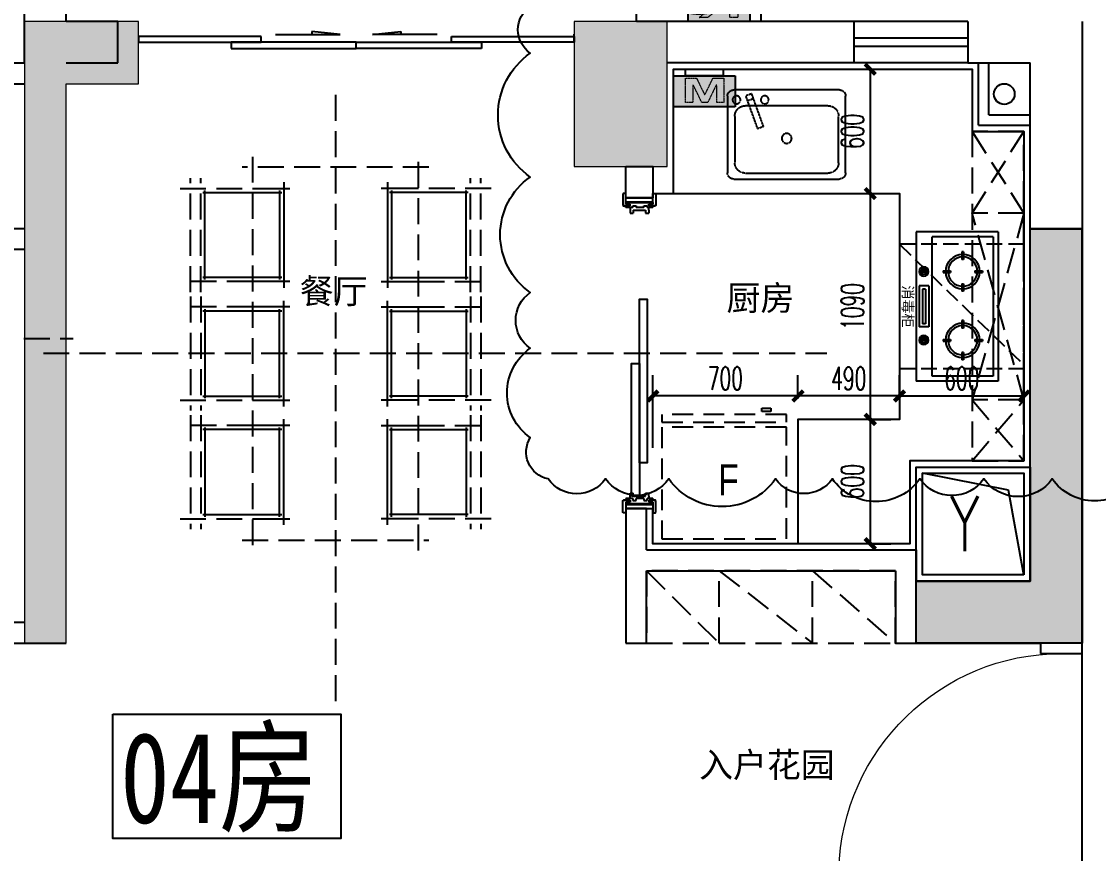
# Model space of a CAD drawing. Extents: x 184967 to 628822, y -100826 to 121332.
# Drawn here: x 339771 to 344965, y 79076 to 83091 of the extents above; entities that cross this region are included whole.
import ezdxf

# ---------------------------------------------------------------- set-up
doc = ezdxf.new("R2010")
doc.units = 0
doc.header["$MEASUREMENT"] = 0
for name, pattern in [('$3$DASH', [0.35, 0.25, -0.1]), ('__DASH', [0.35, 0.25, -0.1]), ('DASH', [0.35, 0.25, -0.1]), ('DASHED2', [0.375, 0.25, -0.125]), ('HIDDEN', [0.375, 0.25, -0.125])]:
    doc.linetypes.add(name, pattern=pattern)
for name, color, linetype in [('0-固定家具不到顶', 55, 'Continuous'), ('0-活动家具', 55, 'Continuous'), ('0-装饰完成面', 47, 'Continuous'), ('FF-活动家具', 51, 'Continuous'), ('lvtry', 9, 'Continuous'), ('P10-活动家具', 55, 'DASH'), ('P11-平面门套', 47, 'Continuous'), ('P11-平面门扇', 47, 'Continuous'), ('P13-文字说明', 52, 'Continuous'), ('PUB_TEXT', 7, 'Continuous'), ('VPIPE-废水', 31, 'TG_F'), ('WALL', 145, 'Continuous'), ('WINDOW', 141, 'Continuous'), ('机电设备', 34, 'HIDDEN'), ('栏杆', 4, 'Continuous'), ('看线', 67, 'Continuous')]:
    doc.layers.add(name, color=color, linetype=linetype)
doc.layers.add('4#6#-col-2F~31F$0$COLU', color=7, linetype='Continuous', lineweight=0)
doc.layers.add('4#6#-col-2F~31F$0$COLU_HATCH', color=251, linetype='Continuous', lineweight=0)
doc.styles.add('-宋体', font='', dxfattribs={"width": 0.7})
doc.styles.add('rmhj', font='hj.shx', dxfattribs={"width": 0.8, "bigfont": 'hzdx.shx'})
doc.styles.add('TG_LINETYPE', font='GBXWXT', dxfattribs={"width": 0.7, "height": 3, "bigfont": 'GBCBIG'})
doc.styles.add('宋体', font='romans.shx', dxfattribs={"height": 2, "bigfont": 'gbcbig.shx'})
doc.styles.add('尺寸标注', font='txt.shx', dxfattribs={"width": 0.6, "height": 110})
doc.styles.add('文字标注', font='')
doc.styles.add('文字说明', font='')
doc.styles.get('-宋体').set_extended_font_data('SimSun')
doc.styles.get('文字标注').set_extended_font_data('SimSun')
doc.styles.get('文字说明').set_extended_font_data('Microsoft YaHei')
doc.linetypes.add('TG_F', pattern='A,3,-0.34,["F",TG_LINETYPE,S=0.1,R=0,X=-0.2,Y=-0.08],0', length=3.34)
doc.dimstyles.new('1-50', dxfattribs={"dimscale": 50, "dimtxt": 110, "dimasz": 1, "dimexe": 2, "dimexo": 2, "dimgap": 0.6, "dimtad": 1, "dimdec": 0, "dimrnd": 5, "dimtxsty": '尺寸标注', "dimblk": 'ARCHTICK', "dimcen": 2.5, "dimclrd": 251, "dimclre": 251, "dimclrt": 50, "dimadec": 0, "dimazin": 0, "dimtfac": 1, "dimtdec": 0, "dimtix": 1, "dimtmove": 2, "dimatfit": 3, "dimldrblk": 'DOT', "dimfxl": 1, "dimarcsym": 0})

# ---------------------------------------------------------------- blocks, each defined once
blk = doc.blocks.new('A$C59110635')
at = {"layer": 'lvtry', "ltscale": 10000}
for p, q in [((54.9, 539), (470, 620)), ((-20, 130), (54.9, 539))]:
    blk.add_line(p, q, dxfattribs=at)
for points in [[(-50, 100), (500, 100), (500, 650), (-50, 650)], [(-20, 130), (470, 130), (470, 620), (-20, 620)]]:
    blk.add_lwpolyline(points, close=True, dxfattribs=at)
at = {"layer": 'PUB_TEXT', "style": '宋体', "width": 0.7}
blk.add_text('Y', height=265.8, dxfattribs=at).set_placement((193.9, 243.8))
blk = doc.blocks.new('$DorLib2D$00000001')
for p, q in [((0.45, 0.975), (0.5, 0.975)), ((0.45, 0), (0.45, 0.975)), ((0.5, 0), (0.5, 0.975)), ((0.5, 0), (0.45, 0))]:
    blk.add_line(p, q)
at = {"lineweight": 13}
blk.add_arc((0.475, 0), 0.975, 91.4693, 180, dxfattribs=at)
blk = doc.blocks.new('$DorLib2D$00000138')
at = {"color": 0, "linetype": 'Continuous'}
for p, q in [((-0.2875, 0), (-0.2875, 0.1538)), ((-0.2875, 0.1538), (0, 0.1538)), ((0, 0.1538), (0, 0)), ((0.2875, 0.1538), (0, 0.1538)), ((0.2875, 0), (0.2875, 0.1538)), ((-0.5, -0.1399), (-0.5, 0)), ((-0.5, 0), (-0.2187, 0)), ((0, 0), (-0.2875, 0)), ((-0.2187, 0), (-0.2187, -0.1399)), ((0, 0), (0.2875, 0)), ((0.2187, 0), (0.2187, -0.1399)), ((0.5, 0), (0.2187, 0)), ((0.5, 0), (0.5, -0.1946)), ((0.5, -0.1399), (0.5, 0)), ((-0.2187, -0.1399), (-0.5, -0.1399)), ((0.2187, -0.1399), (0.5, -0.1399)), ((-0.1857, -0.186), (-0.037, -0.186)), ((-0.037, -0.186), (-0.1019, -0.2583)), ((-0.1019, -0.2583), (-0.1019, -0.186)), ((0.1857, -0.186), (0.037, -0.186)), ((0.037, -0.186), (0.1019, -0.2583)), ((0.1019, -0.2583), (0.1019, -0.186))]:
    blk.add_line(p, q, dxfattribs=at)
blk = doc.blocks.new('*U1741')
at = {"layer": 'P11-平面门套', "ltscale": 200}
for p, q in [((27, 165), (35, 165)), ((27, 130.8), (27, 165)), ((36.6, 180), (35, 178.4)), ((35, 178.4), (35, 150)), ((35, 145), (35, 177)), ((93.4, 180), (36.6, 180)), ((44, 145), (44, 165)), ((44, 165), (95, 165)), ((52, 35), (52, 165)), ((52, 165), (52, 35)), ((55, 165), (55, 35)), ((95, 178.4), (93.4, 180)), ((95, 165), (95, 178.4)), ((0, 145), (0, 130)), ((27, 145), (0, 145)), ((15, 130), (0, 130)), ((27, 145), (15, 145)), ((15, 130), (15, 70)), ((27, 130.8), (36, 130.8)), ((27, 78.4), (27, 114.8)), ((36, 114.8), (27, 114.8)), ((35, 150), (43, 150)), ((35, 145), (44, 145)), ((36, 130.8), (36, 114.8)), ((43, 150), (44, 151)), ((0, 70), (0, 55)), ((15, 70), (0, 70)), ((15, 55), (0, 55)), ((15, 55), (15, 55)), ((15, 55), (27, 55)), ((27, 78.4), (36, 78.4)), ((27, 35), (27, 62.4)), ((36, 62.4), (27, 62.4)), ((35, 55), (35, 21.6)), ((35, 55), (44, 55)), ((36, 78.4), (36, 62.4)), ((44, 55), (44, 35)), ((27, 35), (35, 35)), ((35, 50), (43, 50)), ((35, 22), (35, 50)), ((36.6, 20), (35, 21.6)), ((93.4, 20), (36.6, 20)), ((43, 50), (44, 49)), ((44, 35), (95, 35)), ((52, 35), (44, 35)), ((95, 21.6), (93.4, 20)), ((95, 35), (95, 21.6))]:
    blk.add_line(p, q, dxfattribs=at)
at = {"layer": 'P11-平面门套'}
blk.add_line((74.9, 165), (74.9, 35), dxfattribs=at)
blk = doc.blocks.new('720X395煤气灶')
for p, q in [((360, 0), (-360, 0)), ((-360, 0), (-360, -395)), ((360, 0), (360, -395)), ((360, -395), (-360, -395))]:
    blk.add_line(p, q)
at = {"color": 251}
for p, q in [((336.2, -23.8), (-336.2, -23.8)), ((-336.2, -23.8), (-336.2, -318.2)), ((336.2, -23.8), (336.2, -318.2)), ((-159, -75.6), (-166.9, -75.6)), ((-166.9, -111.3), (-166.9, -75.6)), ((-159, -111.3), (-159, -75.6)), ((172.5, -75.6), (164.6, -75.6)), ((164.6, -111.3), (164.6, -75.6)), ((172.5, -111.3), (172.5, -75.6)), ((-159, -111.3), (-166.9, -111.3)), ((172.5, -111.3), (164.6, -111.3)), ((-221.7, -166.1), (-257.4, -166.1)), ((-257.4, -166.1), (-257.4, -174)), ((-221.7, -174), (-257.4, -174)), ((-221.7, -166.1), (-221.7, -174)), ((-68.4, -166.1), (-104.2, -166.1)), ((-104.2, -166.1), (-104.2, -174)), ((-68.4, -174), (-104.2, -174)), ((-68.4, -166.1), (-68.4, -174)), ((109.8, -166.1), (74.1, -166.1)), ((74.1, -166.1), (74.1, -174)), ((109.8, -174), (74.1, -174)), ((109.8, -174), (109.8, -166.1)), ((227.3, -166.1), (227.3, -174)), ((263, -166.1), (227.3, -166.1)), ((263, -174), (227.3, -174)), ((263, -166.1), (263, -174)), ((-166.9, -264.5), (-166.9, -228.8)), ((-159, -228.8), (-166.9, -228.8)), ((-159, -264.5), (-159, -228.8)), ((164.6, -264.5), (164.6, -228.8)), ((172.5, -228.8), (164.6, -228.8)), ((172.5, -264.5), (172.5, -228.8)), ((-159, -264.5), (-166.9, -264.5)), ((172.5, -264.5), (164.6, -264.5)), ((-336.2, -318.2), (336.2, -318.2)), ((-165.9, -335.3), (-165.9, -379.4)), ((-158, -335.3), (-158, -379.4)), ((99.6, -334.1), (-98.9, -334.1)), ((-98.9, -334.1), (-98.9, -381)), ((83.7, -350), (-83, -350)), ((-83, -350), (-83, -365.1)), ((83.7, -350), (83.7, -365.1)), ((99.6, -334.1), (99.6, -381)), ((165.1, -335.3), (165.1, -379.4)), ((173, -335.3), (173, -379.4)), ((99.6, -381), (-98.9, -381)), ((83.7, -365.1), (-83, -365.1))]:
    blk.add_line(p, q, dxfattribs=at)
for centre, radius in [((-162.9, -170.1), 82.6), ((-162.9, -170.1), 70.7), ((168.5, -170.1), 82.6), ((168.5, -170.1), 70.7), ((-161.8, -357.4), 22.4), ((169.1, -357.4), 22.4)]:
    blk.add_circle(centre, radius, dxfattribs=at)
for centre, start, end in [((-161.8, -357.4), 106.3425, 253.6575), ((-161.8, -357.4), 285.5089, 74.4911), ((169.1, -357.4), 106.3425, 253.6575), ((169.1, -357.4), 285.5089, 74.4911)]:
    blk.add_arc(centre, 14.5, start, end, dxfattribs=at)
blk = doc.blocks.new('bimgbg')
at = {"linetype": 'DASHED2', "ltscale": 400}
for p, q in [((494831.1, -275154.3), (494231.1, -275154.3)), ((494231.1, -275154.3), (494231.1, -275691.8)), ((494831.1, -275691.8), (494831.1, -275154.3)), ((494231.1, -275691.8), (494831.1, -275691.8)), ((494831.1, -275716.1), (494231.1, -275716.1)), ((494231.1, -275716.1), (494231.1, -275754.3)), ((494831.1, -275754.3), (494831.1, -275716.1)), ((494231.1, -275754.3), (494831.1, -275754.3)), ((494305.8, -275767.5), (494349.6, -275767.5)), ((494305.8, -275785), (494305.8, -275767.5)), ((494349.6, -275785), (494305.8, -275785)), ((494349.6, -275767.5), (494349.6, -275785))]:
    blk.add_line(p, q, dxfattribs=at)
blk = doc.blocks.new('A$C27C70A97')
at = {"rotation": 270}
blk.add_blockref('bimgbg', (275785, 494831.1), dxfattribs=at)
at = {"style": 'rmhj', "width": 0.8}
blk.add_text('F', height=150, rotation=90, dxfattribs=at).set_placement((422, 271.8))
blk = doc.blocks.new('cz1')
at = {"layer": '0-活动家具', "linetype": 'DASH', "ltscale": 500}
for p, q in [((281591.1, -40753.4), (281591.1, -41103.4)), ((282041.1, -41103.4), (282041.1, -40753.4)), ((282163.1, -41103.4), (282163.1, -40753.4)), ((282613.1, -40753.4), (282613.1, -41103.4)), ((282735.1, -41103.4), (282735.1, -40753.4)), ((283185.1, -40753.4), (283185.1, -41103.4)), ((282091.1, -40803.4), (281541.1, -40803.4)), ((282113.1, -40803.4), (282663.1, -40803.4)), ((282685.1, -40803.4), (283235.1, -40803.4)), ((282091.1, -40853.4), (281541.1, -40853.4)), ((282113.1, -40853.4), (282663.1, -40853.4)), ((282685.1, -40853.4), (283235.1, -40853.4)), ((281488.1, -41053.4), (281488.1, -41953.4)), ((283288.1, -41953.4), (283288.1, -41053.4)), ((283338.1, -41103.4), (281438.1, -41103.4)), ((281438.1, -41903.4), (283338.1, -41903.4)), ((281591.1, -42253.4), (281591.1, -41903.4)), ((282041.1, -41903.4), (282041.1, -42253.4)), ((282163.1, -41903.4), (282163.1, -42253.4)), ((282613.1, -42253.4), (282613.1, -41903.4)), ((282735.1, -41903.4), (282735.1, -42253.4)), ((283185.1, -42253.4), (283185.1, -41903.4)), ((282091.1, -42153.4), (281541.1, -42153.4)), ((282113.1, -42153.4), (282663.1, -42153.4)), ((282685.1, -42153.4), (283235.1, -42153.4)), ((282091.1, -42203.4), (281541.1, -42203.4)), ((282113.1, -42203.4), (282663.1, -42203.4)), ((282685.1, -42203.4), (283235.1, -42203.4))]:
    blk.add_line(p, q, dxfattribs=at)
at = {"layer": '0-活动家具', "color": 250, "ltscale": 500}
for p, q in [((282031.1, -40873.4), (281601.1, -40873.4)), ((281611.1, -40863.4), (281611.1, -41103.4)), ((282021.1, -41103.4), (282021.1, -40863.4)), ((282173.1, -40873.4), (282603.1, -40873.4)), ((282183.1, -41103.4), (282183.1, -40863.4)), ((282593.1, -40863.4), (282593.1, -41103.4)), ((282745.1, -40873.4), (283175.1, -40873.4)), ((282755.1, -41103.4), (282755.1, -40863.4)), ((283165.1, -40863.4), (283165.1, -41103.4)), ((281591.1, -41103.4), (281591.1, -41283.4)), ((281611.1, -41103.4), (281611.1, -41243.4)), ((282021.1, -41243.4), (282021.1, -41103.4)), ((282041.1, -41283.4), (282041.1, -41103.4)), ((282163.1, -41283.4), (282163.1, -41103.4)), ((282183.1, -41243.4), (282183.1, -41103.4)), ((282593.1, -41103.4), (282593.1, -41243.4)), ((282613.1, -41103.4), (282613.1, -41283.4)), ((282735.1, -41283.4), (282735.1, -41103.4)), ((282755.1, -41243.4), (282755.1, -41103.4)), ((283165.1, -41103.4), (283165.1, -41243.4)), ((283185.1, -41103.4), (283185.1, -41283.4)), ((281601.1, -41233.4), (282031.1, -41233.4)), ((282603.1, -41233.4), (282173.1, -41233.4)), ((283175.1, -41233.4), (282745.1, -41233.4)), ((281561.1, -41253.4), (282071.1, -41253.4)), ((282643.1, -41253.4), (282133.1, -41253.4)), ((283215.1, -41253.4), (282705.1, -41253.4)), ((281561.1, -41753.4), (282071.1, -41753.4)), ((281591.1, -41903.4), (281591.1, -41723.4)), ((282041.1, -41723.4), (282041.1, -41903.4)), ((282643.1, -41753.4), (282133.1, -41753.4)), ((282163.1, -41723.4), (282163.1, -41903.4)), ((282613.1, -41903.4), (282613.1, -41723.4)), ((283215.1, -41753.4), (282705.1, -41753.4)), ((282735.1, -41723.4), (282735.1, -41903.4)), ((283185.1, -41903.4), (283185.1, -41723.4)), ((281601.1, -41773.4), (282031.1, -41773.4)), ((281611.1, -41903.4), (281611.1, -41763.4)), ((282021.1, -41763.4), (282021.1, -41903.4)), ((282603.1, -41773.4), (282173.1, -41773.4)), ((282183.1, -41763.4), (282183.1, -41903.4)), ((282593.1, -41903.4), (282593.1, -41763.4)), ((283175.1, -41773.4), (282745.1, -41773.4)), ((282755.1, -41763.4), (282755.1, -41903.4)), ((283165.1, -41903.4), (283165.1, -41763.4)), ((281611.1, -42143.4), (281611.1, -41903.4)), ((282021.1, -41903.4), (282021.1, -42143.4)), ((282183.1, -41903.4), (282183.1, -42143.4)), ((282593.1, -42143.4), (282593.1, -41903.4)), ((282755.1, -41903.4), (282755.1, -42143.4)), ((283165.1, -42143.4), (283165.1, -41903.4)), ((282031.1, -42133.4), (281601.1, -42133.4)), ((282173.1, -42133.4), (282603.1, -42133.4)), ((282745.1, -42133.4), (283175.1, -42133.4))]:
    blk.add_line(p, q, dxfattribs=at)
blk = doc.blocks.new('A$C4B8B7A8A')
at = {"linetype": '$3$DASH'}
blk.add_line((56.2, 0), (56.2, 600), dxfattribs=at)
at = {"color": 250}
for p, q in [((358.3, 465.3), (217.2, 263.8)), ((352.9, 430.3), (271.6, 298.1)), ((357.3, 395.8), (222.2, 186.3))]:
    blk.add_line(p, q, dxfattribs=at)
at = {"linetype": '$3$DASH'}
for points in [[(0, 600), (600, 600), (600, 0), (0, 0)], [(73.1, 558.8), (110.3, 558.8), (110.3, 528.6), (73.1, 528.6)], [(73.1, 479.3), (110.3, 479.3), (110.3, 449.1), (73.1, 449.1)], [(73.1, 443), (110.3, 443), (110.3, 412.9), (73.1, 412.9)], [(73.1, 406.8), (110.3, 406.8), (110.3, 376.6), (73.1, 376.6)]]:
    blk.add_lwpolyline(points, close=True, dxfattribs=at)
blk.add_circle((353.4, 300), 210.6, dxfattribs=at)
at = {"color": 250}
blk.add_circle((353.4, 300), 190.6, dxfattribs=at)
blk = doc.blocks.new('_ArchTick')
at = {"color": 0, "linetype": 'ByBlock', "const_width": 0.4}
blk.add_lwpolyline([(-0.5, -0.5), (0.5, 0.5)], dxfattribs=at)
blk = doc.blocks.new('*D1751')
at = {"layer": 'Defpoints', "color": 0, "linetype": 'ByBlock', "transparency": 16777216}
for p in [(343736, 82860.6), (343736, 82260.6), (343864.5, 82260.6)]:
    blk.add_point(p, dxfattribs=at)
at = {"layer": 'WALL', "color": 251, "lineweight": -2, "transparency": 16777216}
for p, q in [((343836, 82860.6), (343964.5, 82860.6)), ((343864.5, 82860.6), (343864.5, 82260.6)), ((343836, 82260.6), (343964.5, 82260.6))]:
    blk.add_line(p, q, dxfattribs=at)
at = {"layer": 'WALL', "color": 251, "linetype": 'ByBlock', "lineweight": -2, "transparency": 16777216, "xscale": 50, "yscale": 50, "zscale": 50}
for p, rotation in [((343864.5, 82860.6), 90), ((343864.5, 82260.6), 270)]:
    blk.add_blockref('_ArchTick', p, dxfattribs=dict(at, rotation=rotation))
at = {"layer": 'WALL', "color": 50, "linetype": 'ByBlock', "transparency": 16777216, "insert": (343779.5, 82560.6), "char_height": 110, "attachment_point": 5, "rotation": 90, "style": '尺寸标注'}
blk.add_mtext('600', dxfattribs=at)
blk = doc.blocks.new('_Dot')
at = {"color": 0, "linetype": 'ByBlock', "lineweight": -2}
blk.add_line((-0.5, 0), (-1, 0), dxfattribs=at)
at = {"color": 0, "linetype": 'ByBlock', "const_width": 0.5}
blk.add_lwpolyline([(-0.25, 0, 1), (0.25, 0, 1)], format="xyb", close=True, dxfattribs=at)
blk = doc.blocks.new('*D1752')
at = {"layer": 'Defpoints', "color": 0, "linetype": 'ByBlock', "transparency": 16777216}
for p in [(343736, 82260.6), (343864.5, 81170.6), (343864.5, 81170.6)]:
    blk.add_point(p, dxfattribs=at)
at = {"layer": 'WALL', "color": 251, "lineweight": -2, "transparency": 16777216}
for p, q in [((343836, 82260.6), (343964.5, 82260.6)), ((343864.5, 82260.6), (343864.5, 81170.6)), ((343864.5, 81170.6), (343964.5, 81170.6))]:
    blk.add_line(p, q, dxfattribs=at)
at = {"layer": 'WALL', "color": 251, "linetype": 'ByBlock', "lineweight": -2, "transparency": 16777216, "xscale": 50, "yscale": 50, "zscale": 50}
for p, rotation in [((343864.5, 82260.6), 90), ((343864.5, 81170.6), 270)]:
    blk.add_blockref('_ArchTick', p, dxfattribs=dict(at, rotation=rotation))
at = {"layer": 'WALL', "color": 50, "linetype": 'ByBlock', "transparency": 16777216, "insert": (343779.5, 81715.6), "char_height": 110, "attachment_point": 5, "rotation": 90, "style": '尺寸标注'}
blk.add_mtext('1090', dxfattribs=at)
blk = doc.blocks.new('*D1753')
at = {"layer": 'Defpoints', "color": 0, "linetype": 'ByBlock', "transparency": 16777216}
for p in [(343864.5, 81170.6), (343864.5, 80570.6), (343864.5, 80570.6)]:
    blk.add_point(p, dxfattribs=at)
at = {"layer": 'WALL', "color": 251, "lineweight": -2, "transparency": 16777216}
for p, q in [((343864.5, 81170.6), (343964.5, 81170.6)), ((343864.5, 81170.6), (343864.5, 80570.6)), ((343864.5, 80570.6), (343964.5, 80570.6))]:
    blk.add_line(p, q, dxfattribs=at)
at = {"layer": 'WALL', "color": 251, "linetype": 'ByBlock', "lineweight": -2, "transparency": 16777216, "xscale": 50, "yscale": 50, "zscale": 50}
for p, rotation in [((343864.5, 81170.6), 90), ((343864.5, 80570.6), 270)]:
    blk.add_blockref('_ArchTick', p, dxfattribs=dict(at, rotation=rotation))
at = {"layer": 'WALL', "color": 50, "linetype": 'ByBlock', "transparency": 16777216, "insert": (343779.5, 80870.6), "char_height": 110, "attachment_point": 5, "rotation": 90, "style": '尺寸标注'}
blk.add_mtext('600', dxfattribs=at)
blk = doc.blocks.new('*D1772')
at = {"layer": 'Defpoints', "color": 0, "linetype": 'ByBlock', "transparency": 16777216}
for p in [(344606, 81283.8), (344606, 81180.1), (344006, 81170.6)]:
    blk.add_point(p, dxfattribs=at)
at = {"layer": 'WALL', "color": 251, "lineweight": -2, "transparency": 16777216}
for p, q in [((344006, 81270.6), (344006, 81383.8)), ((344606, 81280.1), (344606, 81383.8)), ((344006, 81283.8), (344606, 81283.8))]:
    blk.add_line(p, q, dxfattribs=at)
at = {"layer": 'WALL', "color": 251, "linetype": 'ByBlock', "lineweight": -2, "transparency": 16777216, "xscale": 50, "yscale": 50, "zscale": 50, "rotation": 180}
blk.add_blockref('_ArchTick', (344006, 81283.8), dxfattribs=at)
at = {"layer": 'WALL', "color": 251, "linetype": 'ByBlock', "lineweight": -2, "transparency": 16777216, "xscale": 50, "yscale": 50, "zscale": 50}
blk.add_blockref('_ArchTick', (344606, 81283.8), dxfattribs=at)
at = {"layer": 'WALL', "color": 50, "linetype": 'ByBlock', "transparency": 16777216, "insert": (344306, 81368.8), "char_height": 110, "attachment_point": 5, "style": '尺寸标注'}
blk.add_mtext('600', dxfattribs=at)
blk = doc.blocks.new('*D1744')
at = {"layer": 'Defpoints', "color": 0, "linetype": 'ByBlock', "transparency": 16777216}
for p in [(344336, 83183.8), (343786, 83090.6), (344336, 83090.6)]:
    blk.add_point(p, dxfattribs=at)
at = {"layer": 'WALL', "color": 251, "lineweight": -2, "transparency": 16777216}
for p, q in [((343786, 83183.8), (343786, 83283.8)), ((344336, 83183.8), (344336, 83283.8)), ((343786, 83183.8), (344336, 83183.8))]:
    blk.add_line(p, q, dxfattribs=at)
at = {"layer": 'WALL', "color": 251, "linetype": 'ByBlock', "lineweight": -2, "transparency": 16777216, "xscale": 50, "yscale": 50, "zscale": 50, "rotation": 180}
blk.add_blockref('_ArchTick', (343786, 83183.8), dxfattribs=at)
at = {"layer": 'WALL', "color": 251, "linetype": 'ByBlock', "lineweight": -2, "transparency": 16777216, "xscale": 50, "yscale": 50, "zscale": 50}
blk.add_blockref('_ArchTick', (344336, 83183.8), dxfattribs=at)
at = {"layer": 'WALL', "color": 50, "linetype": 'ByBlock', "transparency": 16777216, "insert": (344061, 83268.8), "char_height": 110, "attachment_point": 5, "style": '尺寸标注'}
blk.add_mtext('550', dxfattribs=at)
blk = doc.blocks.new('*D1745')
at = {"layer": 'Defpoints', "color": 0, "linetype": 'ByBlock', "transparency": 16777216}
for p in [(343516, 81283.8), (343516, 81170.6), (344006, 81170.6)]:
    blk.add_point(p, dxfattribs=at)
at = {"layer": 'WALL', "color": 251, "lineweight": -2, "transparency": 16777216}
for p, q in [((343516, 81270.6), (343516, 81383.8)), ((344006, 81270.6), (344006, 81383.8)), ((344006, 81283.8), (343516, 81283.8))]:
    blk.add_line(p, q, dxfattribs=at)
at = {"layer": 'WALL', "color": 251, "linetype": 'ByBlock', "lineweight": -2, "transparency": 16777216, "xscale": 50, "yscale": 50, "zscale": 50, "rotation": 180}
blk.add_blockref('_ArchTick', (343516, 81283.8), dxfattribs=at)
at = {"layer": 'WALL', "color": 251, "linetype": 'ByBlock', "lineweight": -2, "transparency": 16777216, "xscale": 50, "yscale": 50, "zscale": 50}
blk.add_blockref('_ArchTick', (344006, 81283.8), dxfattribs=at)
at = {"layer": 'WALL', "color": 50, "linetype": 'ByBlock', "transparency": 16777216, "insert": (343761, 81368.8), "char_height": 110, "attachment_point": 5, "style": '尺寸标注'}
blk.add_mtext('490', dxfattribs=at)
blk = doc.blocks.new('*D1746')
at = {"layer": 'Defpoints', "color": 0, "linetype": 'ByBlock', "transparency": 16777216}
for p in [(342816, 81283.8), (343516, 81170.6), (342816, 80655.6)]:
    blk.add_point(p, dxfattribs=at)
at = {"layer": 'WALL', "color": 251, "lineweight": -2, "transparency": 16777216}
for p, q in [((342816, 81033.8), (342816, 81383.8)), ((343516, 81270.6), (343516, 81383.8)), ((343516, 81283.8), (342816, 81283.8))]:
    blk.add_line(p, q, dxfattribs=at)
at = {"layer": 'WALL', "color": 251, "linetype": 'ByBlock', "lineweight": -2, "transparency": 16777216, "xscale": 50, "yscale": 50, "zscale": 50, "rotation": 180}
blk.add_blockref('_ArchTick', (342816, 81283.8), dxfattribs=at)
at = {"layer": 'WALL', "color": 251, "linetype": 'ByBlock', "lineweight": -2, "transparency": 16777216, "xscale": 50, "yscale": 50, "zscale": 50}
blk.add_blockref('_ArchTick', (343516, 81283.8), dxfattribs=at)
at = {"layer": 'WALL', "color": 50, "linetype": 'ByBlock', "transparency": 16777216, "insert": (343166, 81368.8), "char_height": 110, "attachment_point": 5, "style": '尺寸标注'}
blk.add_mtext('700', dxfattribs=at)
blk = doc.blocks.new('A$C10A05FC4')
h = blk.add_hatch(color=256)
h.dxf.hatch_style = 1
h.paths.add_polyline_path([(121.6, 52.7), (131.4, 54), (147, 57.4), (160.9, 62.4), (162.8, 63.2), (171.3, 68.8), (176.3, 75.6), (178, 83.6), (178, 84.3), (176.3, 92.4), (171.3, 99.2), (163.4, 105.1), (152.3, 109.6), (139.6, 112.7), (123.6, 115.2), (105.6, 116.7), (85.6, 117.1), (0, 117.1), (0, 0), (39.3, 0), (39.3, 50.7), (83.9, 50.7), (145.5, 0), (186.6, 0)])
h.paths.add_polyline_path([(105.4, 64.8), (87.3, 63.7), (39.3, 63.7), (39.3, 104.2), (77, 104.2), (94.7, 103.7), (112, 101.8), (127.1, 98.1), (136.1, 91.1), (139.3, 81.7), (133.4, 73.1), (122.2, 68.1)], flags=16)
at = {"color": 8, "lineweight": 0}
for p, q in [((85.6, 117.1), (0, 117.1)), ((0, 117.1), (0, 0)), ((39.3, 63.7), (39.3, 104.2)), ((39.3, 104.2), (77, 104.2)), ((77, 104.2), (94.7, 103.7)), ((105.6, 116.7), (85.6, 117.1)), ((123.6, 115.2), (105.6, 116.7)), ((139.6, 112.7), (123.6, 115.2)), ((152.3, 109.6), (139.6, 112.7)), ((163.4, 105.1), (152.3, 109.6)), ((171.3, 99.2), (163.4, 105.1)), ((87.3, 63.7), (39.3, 63.7)), ((105.4, 64.8), (87.3, 63.7)), ((94.7, 103.7), (112, 101.8)), ((121.2, 67.9), (105.4, 64.8)), ((112, 101.8), (124.9, 98.7)), ((123.2, 68.5), (121.2, 67.9)), ((121.6, 52.7), (131.4, 54)), ((186.6, 0), (121.6, 52.7)), ((133.4, 73.1), (123.2, 68.5)), ((124.9, 98.7), (128.3, 97.2)), ((128.3, 97.2), (136.1, 91.1)), ((131.4, 54), (147, 57.4)), ((138.2, 80.1), (133.4, 73.1)), ((136.1, 91.1), (138.6, 83.6)), ((138.6, 83.6), (138.2, 80.1)), ((147, 57.4), (160.9, 62.4)), ((160.9, 62.4), (162.8, 63.2)), ((162.8, 63.2), (171.3, 68.8)), ((176.3, 92.4), (171.3, 99.2)), ((171.3, 68.8), (176.3, 75.6)), ((178, 84.3), (176.3, 92.4)), ((176.3, 75.6), (178, 83.6)), ((178, 83.6), (178, 84.3)), ((39.3, 0), (39.3, 50.7)), ((39.3, 50.7), (83.9, 50.7)), ((83.9, 50.7), (145.5, 0)), ((0, 0), (39.3, 0)), ((145.5, 0), (186.6, 0))]:
    blk.add_line(p, q, dxfattribs=at)
blk = doc.blocks.new('*U915')
at = {"color": 167, "ltscale": 400}
blk.add_lwpolyline([(9.66, 4.83), (0, 4.83), (0, 0), (9.66, 0)], close=True, dxfattribs=at)
at = {"color": 9, "true_color": 0xc8a7c8}
blk.add_solid([(0, 0), (0, 4.83), (9.66, 0), (9.66, 4.83)], dxfattribs=at)
at = {"xscale": 0.03246852822245483, "yscale": 0.03246852822245483, "zscale": 0.03246852822245483}
blk.add_blockref('A$C10A05FC4', (1.89, 0.63), dxfattribs=at)
blk = doc.blocks.new('A$C42DA46BE')
h = blk.add_hatch(color=256)
h.dxf.hatch_style = 1
h.paths.add_polyline_path([(184.9, 117.1), (131.9, 117.1), (94.2, 39.8), (90.8, 39.8), (53.1, 117.1), (0, 117.1), (0, 0), (34.2, 0), (34.2, 83.6), (37.7, 83.6), (78.8, 0), (106.2, 0), (147.2, 83.6), (150.7, 83.6), (150.7, 0), (184.9, 0)])
at = {"color": 8, "lineweight": 0}
for p, q in [((53.1, 117.1), (0, 117.1)), ((0, 117.1), (0, 0)), ((90.8, 39.8), (53.1, 117.1)), ((131.9, 117.1), (94.2, 39.8)), ((184.9, 117.1), (131.9, 117.1)), ((184.9, 0), (184.9, 117.1)), ((34.2, 0), (34.2, 83.6)), ((34.2, 83.6), (37.7, 83.6)), ((37.7, 83.6), (78.8, 0)), ((106.2, 0), (147.2, 83.6)), ((147.2, 83.6), (150.7, 83.6)), ((150.7, 83.6), (150.7, 0)), ((0, 0), (34.2, 0)), ((78.8, 0), (106.2, 0)), ((94.2, 39.8), (90.8, 39.8)), ((150.7, 0), (184.9, 0))]:
    blk.add_line(p, q, dxfattribs=at)
blk = doc.blocks.new('*U918')
at = {"color": 167, "ltscale": 400}
for points in [[(1.89, 4.84), (7.77, 4.84), (7.77, 5.89), (1.89, 5.89)], [(9.66, 4.83), (0, 4.83), (0, 0), (9.66, 0)]]:
    blk.add_lwpolyline(points, close=True, dxfattribs=at)
at = {"color": 9, "true_color": 0xc8a7c8}
blk.add_solid([(0, 0), (0, 4.83), (9.66, 0), (9.66, 4.83)], dxfattribs=at)
at = {"xscale": 0.03246852822245483, "yscale": 0.03246852822245483, "zscale": 0.03246852822245483}
blk.add_blockref('A$C42DA46BE', (1.77, 0.64), dxfattribs=at)
blk = doc.blocks.new('sadsdgdfasds')
at = {"color": 250}
for p, q in [((1.3, 109.9), (11.5, 138.1)), ((1.3, 109.9), (158.7, 53.2)), ((11.5, 138.1), (168.8, 81.5)), ((144.6, 90.2), (134.5, 61.9)), ((168.8, 81.5), (158.7, 53.2))]:
    blk.add_line(p, q, dxfattribs=at)
blk.add_lwpolyline([(187.3, 504.4), (187.3, -5.6, -0.414214), (157.3, -35.6), (-212.7, -35.6, -0.414214), (-242.7, -5.6), (-242.7, 504.4, -0.414214), (-212.7, 534.4), (157.3, 534.4, -0.414214)], format="xyb", close=True)
blk.add_lwpolyline([(110.9, 450.3), (110.9, 50, -0.414214), (60.9, 0), (-164.1, 0, -0.414214), (-214.1, 50), (-214.1, 450.3, -0.414214), (-164.1, 500.3), (60.9, 500.3, -0.414214)], format="xyb", close=True, dxfattribs=at)
for centre, radius in [((-46.6, 250.2), 23.9), ((139.6, 144.2), 19.1), ((139.6, 7.9), 19.1)]:
    blk.add_circle(centre, radius, dxfattribs=at)

msp = doc.modelspace()

# ---------------------------------------------------------------- hatches: boundary and pattern name
at = {"layer": '4#6#-col-2F~31F$0$COLU_HATCH'}
for points in [[(340336, 83090.6), (339786, 83090.6), (339786, 80090.6), (339986, 80090.6), (339986, 82790.6), (340336, 82790.6)], [(342436, 83090.6), (342436, 82790.6), (342436, 82390.6), (342886, 82390.6), (342886, 83090.6)], [(344886, 82090.6), (344886, 80090.6), (344086, 80090.6), (344086, 80390.6), (344636, 80390.6), (344636, 82090.6)]]:
    msp.add_hatch(color=252, dxfattribs=at).paths.add_polyline_path(points)

# ---------------------------------------------------------------- linework, layer by layer
at = {"color": 1, "linetype": 'ByBlock'}
msp.add_lwpolyline([(340211.9, 79748.5), (341311.9, 79748.5), (341311.9, 79148.5), (340211.9, 79148.5)], close=True, dxfattribs=at)
at = {"layer": '0-固定家具不到顶', "linetype": 'DASH', "ltscale": 500}
for p, q in [((344356, 82165.6), (344606, 82560.6)), ((344356, 82560.6), (344606, 82165.6)), ((344606, 82165.6), (344356, 82165.6)), ((344606, 81265.6), (344356, 82165.6)), ((344606, 82165.6), (344356, 81265.6)), ((344606, 81265.6), (344356, 81265.6)), ((344356, 81265.6), (344606, 80970.6)), ((344356, 80970.6), (344606, 81265.6)), ((342786, 80440.6), (343136, 80090.6)), ((343136, 80090.6), (343136, 80440.6)), ((343136, 80440.6), (343586, 80090.6)), ((343586, 80090.6), (343586, 80440.6)), ((343586, 80440.6), (343986, 80090.6))]:
    msp.add_line(p, q, dxfattribs=at)
for points in [[(344356, 80970.6), (344606, 80970.6), (344606, 82560.6), (344356, 82560.6)], [(342786, 80090.6), (343986, 80090.6), (343986, 80440.6), (342786, 80440.6)]]:
    msp.add_lwpolyline(points, close=True, dxfattribs=at)
at = {"layer": '0-装饰完成面'}
for points in [[(342829.5, 82260.6), (342916, 82260.6), (342916, 82860.6), (344356, 82860.6), (344356, 82560.6)], [(344356, 82560.6), (344606, 82560.6), (344606, 80970.6), (344056, 80970.6), (344056, 80570.6), (342816, 80570.6), (342816, 80740.6)]]:
    msp.add_lwpolyline(points, dxfattribs=at)
at = {"layer": '4#6#-col-2F~31F$0$COLU', "color": 6}
for points in [[(340336, 83090.6), (339786, 83090.6), (339786, 80090.6), (339786, 80090.6), (339986, 80090.6), (339986, 82790.6), (340336, 82790.6)], [(340336, 83090.6), (339786, 83090.6), (339786, 80090.6), (339786, 80090.6), (339986, 80090.6), (339986, 82790.6), (340336, 82790.6)], [(342436, 83090.6), (342436, 82790.6), (342436, 82790.6), (342436, 82390.6), (342886, 82390.6), (342886, 83090.6)]]:
    msp.add_lwpolyline(points, close=True, dxfattribs=at)
at = {"layer": 'FF-活动家具', "color": 5, "linetype": '__DASH', "ltscale": 300}
msp.add_line((344006, 82015.6), (344606, 81432.9), dxfattribs=at)
at = {"layer": 'FF-活动家具', "linetype": 'ByBlock'}
msp.add_lwpolyline([(342916, 82260.6), (344006, 82260.6), (344006, 81170.6), (343516, 81170.6), (343516, 80570.6)], dxfattribs=at)
at = {"layer": 'FF-活动家具', "color": 5, "linetype": '__DASH', "ltscale": 300}
msp.add_lwpolyline([(344006, 81415.6), (344606, 81415.6), (344606, 82015.6), (344006, 82015.6)], close=True, dxfattribs=at)
at = {"layer": 'P11-平面门扇'}
for points in [[(342751, 80960.4), (342751, 81750.4), (342789, 81750.4), (342789, 80960.4)], [(342713, 80800.6), (342713, 81440.6), (342751, 81440.6), (342751, 80800.6)]]:
    msp.add_lwpolyline(points, close=True, dxfattribs=at)
at = {"layer": 'VPIPE-废水', "linetype": 'Continuous'}
msp.add_circle((344511, 82740.6), 50, dxfattribs=at)
at = {"layer": 'WALL'}
for p, q in [((339986, 83090.6), (339986, 83690.6)), ((339786, 82890.6), (339786, 83490.6)), ((340236, 83090.6), (339986, 83090.6)), ((340236, 82890.6), (340236, 83090.6)), ((343786, 83090.6), (342886, 83090.6)), ((343786, 83090.6), (343786, 82890.6)), ((344336, 83090.6), (344336, 82890.6)), ((344886, 83090.6), (344886, 82090.6)), ((339986, 82890.6), (340236, 82890.6)), ((343786, 82890.6), (342886, 82890.6)), ((344336, 82890.6), (344636, 82890.6)), ((344386, 82590.6), (344386, 82890.6)), ((344436, 82640.6), (344436, 82890.6)), ((344636, 82090.6), (344636, 82890.6)), ((344436, 82640.6), (344636, 82640.6)), ((344386, 82590.6), (344636, 82590.6)), ((344886, 82090.6), (344636, 82090.6)), ((344886, 80190.6), (344886, 82090.6)), ((344886, 80190.6), (344886, 82090.6)), ((344636, 80390.6), (344636, 81890.6)), ((344636, 80390.6), (344636, 81890.6)), ((342786, 80740.6), (342686, 80740.6)), ((342686, 80740.6), (342686, 80090.6)), ((342786, 80540.6), (342786, 80740.6)), ((342786, 80540.6), (344086, 80540.6)), ((344086, 80540.6), (344086, 80390.6)), ((342786, 80090.6), (342786, 80440.6)), ((342786, 80440.6), (343986, 80440.6)), ((343986, 80440.6), (343986, 80090.6)), ((344086, 80390.6), (344636, 80390.6)), ((339786, 80190.6), (339085.7, 80190.6)), ((344886, 80040.6), (344886, 80190.6)), ((339085.7, 80090.6), (339986, 80090.6)), ((342686, 80090.6), (342786, 80090.6)), ((343986, 80090.6), (344686, 80090.6)), ((344686, 80090.6), (344686, 80040.6)), ((344686, 80040.6), (344886, 80040.6))]:
    msp.add_line(p, q, dxfattribs=at)
at = {"layer": 'WALL', "color": 6, "linetype": '__DASH', "ltscale": 500}
for p, q in [((341286, 82736.3), (341286, 79791.1)), ((338557.2, 81560.6), (340020.1, 81560.6)), ((339876.8, 81490.6), (343655.7, 81490.6))]:
    msp.add_line(p, q, dxfattribs=at)
at = {"layer": 'WALL'}
for points in [[(339786, 81990.6), (339436, 81990.6), (339436, 82890.6), (339786, 82890.6)], [(339786, 82090.6), (339536, 82090.6), (339536, 82790.6), (339786, 82790.6)]]:
    msp.add_lwpolyline(points, dxfattribs=at)
for points in [[(342686, 82390.6), (342816, 82390.6), (342816, 82240.6), (342686, 82240.6)], [(344886, 82090.6), (344886, 80090.6), (344086, 80090.6), (344086, 80390.6), (344636, 80390.6), (344636, 82090.6)]]:
    msp.add_lwpolyline(points, close=True, dxfattribs=at)
at = {"layer": 'WINDOW'}
msp.add_line((344886, 78940.6), (344886, 80040.6), dxfattribs=at)
at = {"layer": '栏杆'}
for p, q in [((344336, 83090.6), (343786, 83090.6)), ((344336, 83010.6), (343786, 83010.6)), ((344336, 82970.6), (343786, 82970.6)), ((344336, 82890.6), (343786, 82890.6))]:
    msp.add_line(p, q, dxfattribs=at)
at = {"layer": '看线', "color": 1, "linetype": 'ByBlock'}
msp.add_lwpolyline([(345150.5, 80883.8, -0.520567), (344742.5, 80883.8, -0.520567), (344413, 80883.8, -0.520567), (344103.6, 80883.8, -0.520567), (343681.9, 80883.8, -0.520567), (343407.9, 80883.8, -0.520567), (342893.3, 80883.8, -0.520567), (342587.7, 80883.8, -0.520567), (342311.1, 80883.8, -0.520567), (342224.9, 81083, -0.520567), (342224.9, 81513.8, -0.520567), (342224.9, 81783.3, -0.520567), (342224.9, 82340.4, -0.520567), (342224.9, 82937.6, -0.520567), (342224.9, 83164.6, -0.520567)], format="xyb", dxfattribs=at)

# ---------------------------------------------------------------- block references
at = {"layer": '0-固定家具不到顶', "xscale": -1, "rotation": 270}
msp.add_blockref('720X395煤气灶', (344481, 81715.6), dxfattribs=at)
at = {"layer": '0-活动家具', "linetype": '__DASH', "ltscale": 0.4, "rotation": 270}
msp.add_blockref('A$C27C70A97', (342860.1, 81225.7), dxfattribs=at)
at = {"layer": 'FF-活动家具', "rotation": 270}
msp.add_blockref('A$C4B8B7A8A', (342737, 83690.6), dxfattribs=at)
at = {"layer": 'lvtry', "xscale": -1}
msp.add_blockref('A$C59110635', (344586, 80290.6), dxfattribs=at)
at = {"layer": 'P10-活动家具', "xscale": -1, "rotation": 270.0000010203464}
msp.add_blockref('sadsdgdfasds', (343211.6, 82573.3), dxfattribs=at)
at = {"layer": 'P11-平面门套', "rotation": 90}
msp.add_blockref('*U1741', (342851, 82165.7), dxfattribs=at)
at = {"layer": 'P11-平面门套', "xscale": -1, "rotation": 90}
msp.add_blockref('*U1741', (342851, 80815.6), dxfattribs=at)
at = {"layer": 'P11-平面门扇', "xscale": 2100, "yscale": -200, "zscale": 2100}
msp.add_blockref('$DorLib2D$00000138', (341386, 82990.6), dxfattribs=at)
at = {"layer": 'WALL', "color": 1, "linetype": 'ByBlock', "rotation": 270}
msp.add_blockref('cz1', (382789.5, 363876.5), dxfattribs=at)
at = {"layer": 'WINDOW', "xscale": -1100, "yscale": 1100, "zscale": 1100, "rotation": 90}
msp.add_blockref('$DorLib2D$00000001', (344786, 79490.6), dxfattribs=at)
at = {"layer": '机电设备', "xscale": -30.79905375026579, "yscale": 30.79905375026579, "zscale": 30.79905375026579}
for name, p in [('*U915', (343284.7, 83090.6)), ('*U918', (343213.5, 82679.8))]:
    msp.add_blockref(name, p, dxfattribs=at)

# ---------------------------------------------------------------- texts
at = {"color": 1, "linetype": 'ByBlock', "style": '-宋体', "width": 0.8}
msp.add_text('04房', height=437.5, rotation=0.0047, dxfattribs=at).set_placement((340247.6, 79223.8))
at = {"layer": '0-固定家具不到顶', "linetype": 'DASH', "ltscale": 500, "insert": (344015.6, 81818.2), "char_height": 50, "attachment_point": 7, "rotation": 270, "style": '文字说明'}
msp.add_mtext_dynamic_manual_height_columns('消毒柜', width=273.246, gutter_width=600, heights=[0], dxfattribs=at)
at = {"layer": 'P13-文字说明', "color": 52, "style": '文字标注'}
for s, p in [('餐厅', (341113, 81729.5, 0)), ('厨房', (343171.4, 81696.9, 0)), ('入户花园', (343039, 79444, 0))]:
    msp.add_text(s, height=120, dxfattribs=at).set_placement(p)

# ---------------------------------------------------------------- dimensions: what is measured, and where the dimension line sits
at = {"layer": 'WALL', "color": 1, "linetype": 'ByBlock'}
for base, p1, p2, picture, middle in [((344336, 83183.8), (343786, 83090.6), (344336, 83090.6), '*D1744', (344061, 83268.8)), ((342816, 81283.8), (343516, 81170.6), (342816, 80655.6), '*D1746', (343166, 81368.8)), ((343516, 81283.8), (344006, 81170.6), (343516, 81170.6), '*D1745', (343761, 81368.8)), ((344606, 81283.8), (344006, 81170.6), (344606, 81180.1), '*D1772', (344306, 81368.8))]:
    dim = msp.add_linear_dim(base=base, p1=p1, p2=p2, dimstyle='1-50', override={"dimfxl": 5, "dimfxlon": 1}, dxfattribs=at)
    dim.commit()
    dim.dimension.update_dxf_attribs({"geometry": picture, "text_midpoint": middle})
for base, p1, p2, picture, middle in [((343864.5, 82260.6), (343736, 82860.6), (343736, 82260.6), '*D1751', (343779.5, 82560.6)), ((343864.5, 81170.6), (343736, 82260.6), (343864.5, 81170.6), '*D1752', (343779.5, 81715.6)), ((343864.5, 80570.6), (343864.5, 81170.6), (343864.5, 80570.6), '*D1753', (343779.5, 80870.6))]:
    dim = msp.add_linear_dim(base=base, p1=p1, p2=p2, angle=90, dimstyle='1-50', override={"dimfxl": 5.5, "dimfxlon": 1}, dxfattribs=at)
    dim.commit()
    dim.dimension.update_dxf_attribs({"geometry": picture, "text_midpoint": middle})

doc.saveas('drawing.dxf')
